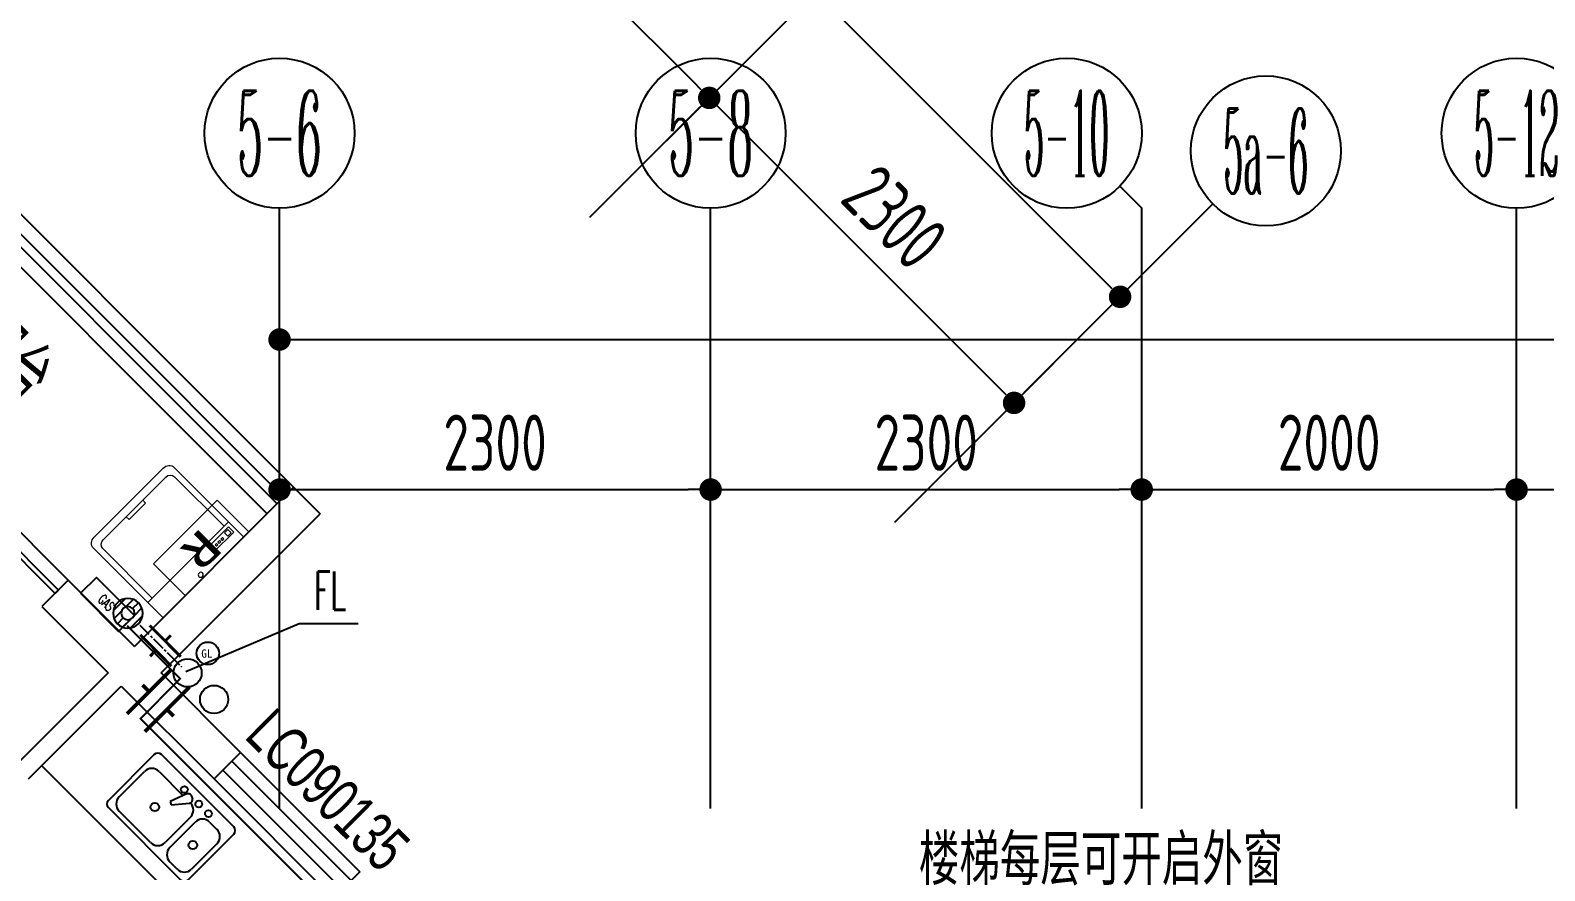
# Model space of a CAD drawing. Header units: millimetres. Extents: x -235126 to 312941, y -228449 to 114042.
# Drawn here: x -100426 to -92346, y -134069 to -129588 of the extents above; entities that cross this region are included whole.
import ezdxf
from ezdxf.enums import TextEntityAlignment as Align

# ---------------------------------------------------------------- set-up
doc = ezdxf.new("R2010")
doc.units = ezdxf.units.MM
doc.header["$LTSCALE"] = 800
doc.linetypes.add('BY-3落地2$0$DASH', pattern=[0.35, 0.25, -0.1])
doc.linetypes.add('CENTER2', pattern=[1.125, 0.75, -0.125, 0.125, -0.125])
doc.layers.get('DEFPOINTS').update_dxf_attribs({"color": 250})
for name, color, linetype in [('_GS-UT', 7, 'Continuous'), ('_景森-地漏', 7, 'Continuous'), ('_景森-废水立管', 4, 'Continuous'), ('_景森-雨水立管', 231, 'Continuous'), ('_水', 201, 'Continuous'), ('AXIS', 3, 'Continuous'), ('AXIS_TEXT', 7, 'Continuous'), ('FF-KITCHEN-厨房', 1, 'Continuous'), ('f景森a-房名', 61, 'Continuous'), ('k景森a-看线', 1, 'Continuous'), ('l景森a-栏杆', 54, 'Continuous'), ('m景森a-门窗', 2, 'Continuous'), ('m景森a-门窗编号', 51, 'Continuous'), ('PUB_TEXT', 7, 'Continuous'), ('R-燃气设备', 3, 'Continuous'), ('s景森a-索引', 123, 'Continuous'), ('VALVE_废水', 7, 'Continuous'), ('WALL', 4, 'Continuous'), ('暖通意见', 90, 'Continuous')]:
    doc.layers.add(name, color=color, linetype=linetype)
doc.layers.add('A-FLOR-CKWA', color=142, linetype='Continuous', lineweight=9)
doc.layers.add('家具', color=8, linetype='Continuous', lineweight=9)
doc.styles.add('-黑体', font='simhei.ttf', dxfattribs={"width": 0.9})
doc.styles.add('_TCH_AXIS', font='COMPLEX', dxfattribs={"width": 0.8, "bigfont": 'HZTXT'})
doc.styles.add('_TCH_DIM', font='TXT', dxfattribs={"width": 0.65, "bigfont": 'HZTXT'})
doc.styles.add('COMPLEX', font='COMPLEX')
doc.styles.add('HZTXT', font='txt-y.shx', dxfattribs={"width": 0.65, "bigfont": 'hztxt.shx'})
doc.styles.add('TSSD_REIN_T3', font='TSSDENG', dxfattribs={"width": 0.7, "bigfont": 'HZTXT'})
doc.styles.add('景森尺寸字体', font='景森细字型.SHX', dxfattribs={"width": 0.7, "bigfont": '景森汉字.shx'})
doc.styles.add('景森细字体', font='景森细字型.SHX', dxfattribs={"width": 0.85, "bigfont": '景森汉字.shx'})
doc.styles.add('样式_1', font='', dxfattribs={"height": 200})
doc.styles.get('样式_1').set_extended_font_data('STXihei')
doc.dimstyles.new('_TCH_ARCH&&100', dxfattribs={"dimtxt": 300, "dimasz": 120, "dimexe": 250, "dimexo": 0, "dimgap": 100, "dimtad": 1, "dimdec": 0, "dimzin": 0, "dimdsep": 46, "dimtxsty": 'TSSD_REIN_T3', "dimblk": 'DOT', "dimcen": 0.09, "dimclrt": 7, "dimazin": 2, "dimtfac": 1, "dimtdec": 0, "dimtix": 1, "dimtmove": 2, "dimatfit": 3, "dimtolj": 1, "dimtzin": 0, "dimarcsym": 0})

# ---------------------------------------------------------------- blocks, each defined once
blk = doc.blocks.new('景森门窗编号01')
at = {"layer": 'm景森a-门窗编号', "style": '景森尺寸字体', "width": 0.7}
blk.add_attdef('门窗编号', text='', height=2.4, dxfattribs=at).set_placement((0, 0), align=Align.MIDDLE)
blk = doc.blocks.new('dilou-xyj')
at = {"color": 7}
for p, q in [((-148, 25), (-25, 148)), ((-140, -54), (-62, 25)), ((-25, 62), (54, 140)), ((47, 47), (106, 106)), ((62, -25), (140, 54)), ((-106, -106), (-47, -47)), ((-54, -140), (25, -62)), ((25, -148), (148, -25))]:
    blk.add_line(p, q, dxfattribs=at)
at = {"color": 7, "linetype": 'Continuous'}
for radius in [150, 66.7]:
    blk.add_circle((0, 0), radius, dxfattribs=at)
blk = doc.blocks.new('TG')
at = {"linetype": 'CENTER2', "ltscale": 0.15}
blk.add_line((-186.9, 0), (186.9, 0), dxfattribs=at)
at = {"const_width": 18}
for points in [[(-141.5, 50.3), (139.1, 50.3), (-1.2, 50.3), (-1.2, 111.6)], [(-141.5, -50.3), (139.1, -50.3), (-1.2, -50.3), (-1.2, -111.6)]]:
    blk.add_lwpolyline(points, dxfattribs=at)
blk = doc.blocks.new('A$C306334A5')
at = {"layer": 'A-FLOR-CKWA', "color": 40, "linetype": 'Continuous'}
blk.add_lwpolyline([(0, -200), (0, 200), (-200, 200), (-200, -200)], close=True, dxfattribs=at)
at = {"layer": 'A-FLOR-CKWA', "color": 40, "linetype": 'Continuous', "style": '-黑体', "width": 1.5}
blk.add_text('R', height=144, rotation=90, dxfattribs=at).set_placement((-34.4, -67.4, 0))
blk = doc.blocks.new('ERGRGAERG')
at = {"color": 3}
blk.add_circle((0, 0), 50, dxfattribs=at)
at = {"layer": 'R-燃气设备', "style": '样式_1'}
blk.add_text('GL', height=37.01, rotation=359.99999, dxfattribs=at).set_placement((-29, -19.5))
blk = doc.blocks.new('ERGREG')
at = {"layer": '暖通意见'}
blk.add_lwpolyline([(0, 0), (240, 0), (240, 100), (0, 100)], close=True, dxfattribs=at)
at = {"layer": '暖通意见', "style": 'HZTXT', "width": 0.65}
blk.add_text('GAS', height=43.75, dxfattribs=at).set_placement((74.8125, 29.5))
blk = doc.blocks.new('A$C371139E7')
at = {"layer": '家具', "ltscale": 0.5}
for p, q in [((-581.9, 656.7), (-581.9, 136.2)), ((-17.3, 700.9), (-541.9, 700.9)), ((-133, 667.6), (-506, 667.6)), ((-133, 95.6), (-133, 698.1)), ((-113, 681.8), (-74.5, 681.8)), ((-113, 530.6), (-113, 681.8)), ((-105.1, 669.3), (-81.3, 669.3)), ((-105.1, 644.3), (-105.1, 669.3)), ((-81.3, 669.3), (-81.3, 644.3)), ((-74.5, 681.8), (-74.5, 530.6)), ((-17.3, 92.1), (-17.3, 700.9)), ((-538, 632.3), (-538, 160.7)), ((-81.3, 644.3), (-105.1, 644.3)), ((-96.1, 619.8), (-96.1, 607.7)), ((-85.9, 619.8), (-96.1, 619.8)), ((-96.1, 607.7), (-85.9, 607.7)), ((-96.1, 596.5), (-96.1, 584.5)), ((-85.9, 596.5), (-96.1, 596.5)), ((-96.1, 584.5), (-85.9, 584.5)), ((-96.1, 574.8), (-96.1, 562.8)), ((-85.9, 574.8), (-96.1, 574.8)), ((-85.9, 607.7), (-85.9, 619.8)), ((-85.9, 584.5), (-85.9, 596.5)), ((-85.9, 562.8), (-85.9, 574.8)), ((-74.5, 530.6), (-113, 530.6)), ((-96.1, 562.8), (-85.9, 562.8)), ((-96.1, 552.4), (-96.1, 540.3)), ((-85.9, 552.4), (-96.1, 552.4)), ((-96.1, 540.3), (-85.9, 540.3)), ((-85.9, 540.3), (-85.9, 552.4)), ((-516, 459.2), (-538, 459.2)), ((-516, 396.5), (-516, 459.2)), ((-538, 333.8), (-516, 333.8)), ((-516, 333.8), (-516, 396.5)), ((-541.9, 92.1), (-17.3, 92.1)), ((-506, 125.4), (-133, 125.4))]:
    blk.add_line(p, q, dxfattribs=at)
at = {"layer": '家具', "ltscale": 0.5, "extrusion": (0, 0, -1)}
for centre, major_axis, start_param, end_param in [((-541.9, 656.7), (0, 44.1), 4.712389, 6.283185), ((-506, 632.3), (0, 35.3), 4.712389, 6.283185), ((-541.9, 136.2), (0, 44.1), 3.141593, 4.712389), ((-506, 160.7), (0, 35.3), 3.141593, 4.712389)]:
    blk.add_ellipse(centre, major_axis=major_axis, ratio=0.90675, start_param=start_param, end_param=end_param, dxfattribs=at)
blk.add_ellipse((-37.6, 396.5), major_axis=(0, 14.1), ratio=0.90675, dxfattribs=at)
blk = doc.blocks.new('ehgwehe')
at = {"ltscale": 50}
for p, q in [((3110300.4, 797930.1), (3110300.4, 797384.2)), ((3110673.4, 797957.4), (3110327.7, 797957.4)), ((3110700.7, 797384.2), (3110700.7, 797930.1)), ((3110327.7, 797356.9), (3110673.4, 797356.9))]:
    blk.add_line(p, q, dxfattribs=at)
at = {"color": 8, "ltscale": 50}
for p, q in [((3110427.7, 797930.1), (3110618.8, 797930.1)), ((3110373.2, 797820.9), (3110373.2, 797875.5)), ((3110673.4, 797875.5), (3110673.4, 797820.9)), ((3110618.8, 797766.3), (3110427.7, 797766.3)), ((3110343.4, 797655.4), (3110350.7, 797668.1)), ((3110454.1, 797610.5), (3110378.1, 797673)), ((3110427.7, 797730), (3110618.8, 797730)), ((3110673.4, 797675.4), (3110673.4, 797438.8)), ((3110352.8, 797629.2), (3110445, 797594.7)), ((3110373.2, 797438.8), (3110373.2, 797621.6)), ((3110445, 797594.7), (3110454.1, 797610.5)), ((3110618.8, 797384.2), (3110427.7, 797384.2))]:
    blk.add_line(p, q, dxfattribs=at)
for centre, radius in [((3110523.3, 797843.7), 22.7), ((3110345.9, 797784.5), 18.2), ((3110345.9, 797711.8), 18.2), ((3110345.9, 797602.6), 18.2), ((3110523.3, 797557.1), 22.7)]:
    blk.add_circle(centre, radius, dxfattribs=at)
at = {"ltscale": 50}
for centre, start, end in [((3110327.7, 797930.1), 90, 180), ((3110673.4, 797930.1), 0, 90), ((3110327.7, 797384.2), 180, 270), ((3110673.4, 797384.2), 270, 0)]:
    blk.add_arc(centre, 27.3, start, end, dxfattribs=at)
at = {"color": 8, "ltscale": 50}
for centre, radius, start, end in [((3110427.7, 797875.5), 54.6, 90, 180), ((3110618.8, 797875.5), 54.6, 0, 90), ((3110427.7, 797820.9), 54.6, 180, 270), ((3110618.8, 797820.9), 54.6, 270, 0), ((3110359.2, 797646.3), 18.2, 150, 249.46232), ((3110366.5, 797659), 18.2, 50.53768, 150), ((3110427.7, 797675.4), 54.6, 90, 180), ((3110618.8, 797675.4), 54.6, 0, 90), ((3110427.7, 797438.8), 54.6, 180, 270), ((3110618.8, 797438.8), 54.6, 270, 0)]:
    blk.add_arc(centre, radius, start, end, dxfattribs=at)
blk = doc.blocks.new('$VALVE$00000553')
at = {"const_width": 30}
for points in [[(0, 100), (0, 175)], [(0, 100), (-250, 100), (-250, 100)], [(0, 100), (250, 100), (250, 100)], [(-250, -100), (-250, -100), (0, -100)], [(250, -100), (250, -100), (0, -100)], [(0, -175), (0, -100)]]:
    blk.add_lwpolyline(points, dxfattribs=at)
blk = doc.blocks.new('$DorLib2D$00000131')
at = {"color": 0, "linetype": 'Continuous'}
for p, q in [((0.15, 0.125), (0.2319, 0.1973)), ((0.2319, 0.1973), (0.2319, 0.125)), ((-0.5, 0.125), (-0.5, 0)), ((0.0192, 0.125), (-0.5, 0.125)), ((0.0192, 0), (0.0192, 0.125)), ((0.35, 0.125), (0.15, 0.125)), ((-0.5, 0), (0.0192, 0)), ((-0.024, 0), (0.5, 0)), ((-0.024, -0.125), (-0.024, 0)), ((0.5, 0), (0.5, -0.125)), ((-0.35, -0.125), (-0.15, -0.125)), ((-0.2319, -0.1973), (-0.2319, -0.125)), ((-0.15, -0.125), (-0.2319, -0.1973)), ((0.5, -0.125), (-0.024, -0.125))]:
    blk.add_line(p, q, dxfattribs=at)
blk = doc.blocks.new('$TCHSYS$WIN2D')
for p, q in [((-0.5, 0.5), (0.5, 0.5)), ((-0.5, 0.5), (-0.5, -0.5)), ((0.5, 0.5), (0.5, -0.5)), ((0.5, 0.1667), (-0.5, 0.1667)), ((0.5, -0.1667), (-0.5, -0.1667)), ((-0.5, -0.5), (0.5, -0.5))]:
    blk.add_line(p, q)
blk = doc.blocks.new('_AXISO')
blk.add_circle((0, 0), 0.5)
at = {"layer": 'AXIS_TEXT', "style": 'COMPLEX', "width": 1.041667}
blk.add_attdef('A', text='', height=0.56, dxfattribs=at).set_placement((-0.25, -0.28), (0.25, -0.28), align=Align.FIT)
blk = doc.blocks.new('_Dot')
at = {"color": 0, "linetype": 'ByBlock', "lineweight": -2}
blk.add_line((-0.5, 0), (-1, 0), dxfattribs=at)
at = {"color": 0, "linetype": 'ByBlock', "const_width": 0.5}
blk.add_lwpolyline([(-0.25, 0, 1), (0.25, 0, 1)], format="xyb", close=True, dxfattribs=at)
blk = doc.blocks.new('*D281')
at = {"layer": 'AXIS', "color": 0, "lineweight": -2, "transparency": 16777216}
for p, q in [((-99096.5, -133736.6), (-99096.5, -130986.6)), ((-79596.5, -133736.6), (-79596.5, -130986.6)), ((-98976.5, -131236.6), (-79716.5, -131236.6))]:
    blk.add_line(p, q, dxfattribs=at)
at = {"layer": 'DEFPOINTS', "color": 0, "transparency": 16777216}
for p in [(-79596.5, -131236.6), (-99096.5, -133736.6), (-79596.5, -133736.6)]:
    blk.add_point(p, dxfattribs=at)
at = {"layer": 'AXIS', "color": 0, "lineweight": -2, "transparency": 16777216, "xscale": 120, "yscale": 120, "zscale": 120, "rotation": 180}
blk.add_blockref('_Dot', (-99096.5, -131236.6), dxfattribs=at)
at = {"layer": 'AXIS', "color": 0, "lineweight": -2, "transparency": 16777216, "xscale": 120, "yscale": 120, "zscale": 120}
blk.add_blockref('_Dot', (-79596.5, -131236.6), dxfattribs=at)
at = {"layer": 'AXIS', "color": 7, "transparency": 16777216, "insert": (-89346.5, -130986.6), "char_height": 300, "attachment_point": 5, "style": 'TSSD_REIN_T3'}
blk.add_mtext('\\A1;19500', dxfattribs=at)
blk = doc.blocks.new('*D282')
at = {"layer": 'AXIS', "color": 0, "lineweight": -2, "transparency": 16777216}
for p, q in [((-99096.5, -133736.6), (-99096.5, -131786.6)), ((-96796.5, -133736.6), (-96796.5, -131786.6)), ((-98976.5, -132036.6), (-96916.5, -132036.6))]:
    blk.add_line(p, q, dxfattribs=at)
at = {"layer": 'DEFPOINTS', "color": 0, "transparency": 16777216}
for p in [(-96796.5, -132036.6), (-99096.5, -133736.6), (-96796.5, -133736.6)]:
    blk.add_point(p, dxfattribs=at)
at = {"layer": 'AXIS', "color": 0, "lineweight": -2, "transparency": 16777216, "xscale": 120, "yscale": 120, "zscale": 120, "rotation": 180}
blk.add_blockref('_Dot', (-99096.5, -132036.6), dxfattribs=at)
at = {"layer": 'AXIS', "color": 0, "lineweight": -2, "transparency": 16777216, "xscale": 120, "yscale": 120, "zscale": 120}
blk.add_blockref('_Dot', (-96796.5, -132036.6), dxfattribs=at)
at = {"layer": 'AXIS', "color": 7, "transparency": 16777216, "insert": (-97946.5, -131786.6), "char_height": 300, "attachment_point": 5, "style": 'TSSD_REIN_T3'}
blk.add_mtext('\\A1;2300', dxfattribs=at)
blk = doc.blocks.new('*D283')
at = {"layer": 'AXIS', "color": 0, "lineweight": -2, "transparency": 16777216}
for p, q in [((-96796.5, -133736.6), (-96796.5, -131786.6)), ((-94496.5, -133736.6), (-94496.5, -131786.6)), ((-96676.5, -132036.6), (-94616.5, -132036.6))]:
    blk.add_line(p, q, dxfattribs=at)
at = {"layer": 'DEFPOINTS', "color": 0, "transparency": 16777216}
for p in [(-94496.5, -132036.6), (-96796.5, -133736.6), (-94496.5, -133736.6)]:
    blk.add_point(p, dxfattribs=at)
at = {"layer": 'AXIS', "color": 0, "lineweight": -2, "transparency": 16777216, "xscale": 120, "yscale": 120, "zscale": 120, "rotation": 180}
blk.add_blockref('_Dot', (-96796.5, -132036.6), dxfattribs=at)
at = {"layer": 'AXIS', "color": 0, "lineweight": -2, "transparency": 16777216, "xscale": 120, "yscale": 120, "zscale": 120}
blk.add_blockref('_Dot', (-94496.5, -132036.6), dxfattribs=at)
at = {"layer": 'AXIS', "color": 7, "transparency": 16777216, "insert": (-95646.5, -131786.6), "char_height": 300, "attachment_point": 5, "style": 'TSSD_REIN_T3'}
blk.add_mtext('\\A1;2300', dxfattribs=at)
blk = doc.blocks.new('*D284')
at = {"layer": 'AXIS', "color": 0, "lineweight": -2, "transparency": 16777216}
for p, q in [((-94496.5, -133736.6), (-94496.5, -131786.6)), ((-92496.5, -133736.6), (-92496.5, -131786.6)), ((-94376.5, -132036.6), (-92616.5, -132036.6))]:
    blk.add_line(p, q, dxfattribs=at)
at = {"layer": 'DEFPOINTS', "color": 0, "transparency": 16777216}
for p in [(-92496.5, -132036.6), (-94496.5, -133736.6), (-92496.5, -133736.6)]:
    blk.add_point(p, dxfattribs=at)
at = {"layer": 'AXIS', "color": 0, "lineweight": -2, "transparency": 16777216, "xscale": 120, "yscale": 120, "zscale": 120, "rotation": 180}
blk.add_blockref('_Dot', (-94496.5, -132036.6), dxfattribs=at)
at = {"layer": 'AXIS', "color": 0, "lineweight": -2, "transparency": 16777216, "xscale": 120, "yscale": 120, "zscale": 120}
blk.add_blockref('_Dot', (-92496.5, -132036.6), dxfattribs=at)
at = {"layer": 'AXIS', "color": 7, "transparency": 16777216, "insert": (-93496.5, -131786.6), "char_height": 300, "attachment_point": 5, "style": 'TSSD_REIN_T3'}
blk.add_mtext('\\A1;2000', dxfattribs=at)
blk = doc.blocks.new('*D285')
at = {"layer": 'AXIS', "color": 0, "lineweight": -2, "transparency": 16777216}
for p, q in [((-92496.5, -133736.6), (-92496.5, -131786.6)), ((-90096.5, -133736.6), (-90096.5, -131786.6)), ((-92376.5, -132036.6), (-90216.5, -132036.6))]:
    blk.add_line(p, q, dxfattribs=at)
at = {"layer": 'DEFPOINTS', "color": 0, "transparency": 16777216}
for p in [(-90096.5, -132036.6), (-92496.5, -133736.6), (-90096.5, -133736.6)]:
    blk.add_point(p, dxfattribs=at)
at = {"layer": 'AXIS', "color": 0, "lineweight": -2, "transparency": 16777216, "xscale": 120, "yscale": 120, "zscale": 120, "rotation": 180}
blk.add_blockref('_Dot', (-92496.5, -132036.6), dxfattribs=at)
at = {"layer": 'AXIS', "color": 0, "lineweight": -2, "transparency": 16777216, "xscale": 120, "yscale": 120, "zscale": 120}
blk.add_blockref('_Dot', (-90096.5, -132036.6), dxfattribs=at)
at = {"layer": 'AXIS', "color": 7, "transparency": 16777216, "insert": (-91296.5, -131786.6), "char_height": 300, "attachment_point": 5, "style": 'TSSD_REIN_T3'}
blk.add_mtext('\\A1;2400', dxfattribs=at)
blk = doc.blocks.new('*D296')
at = {"layer": 'AXIS', "color": 0, "lineweight": -2, "transparency": 16777216}
for p, q in [((-105006.4, -123018.4), (-103627.5, -121639.5)), ((-103719.4, -121901.2), (-94696.7, -130923.9)), ((-95814, -132210.8), (-94435.1, -130831.9))]:
    blk.add_line(p, q, dxfattribs=at)
at = {"layer": 'DEFPOINTS', "color": 0, "transparency": 16777216}
for p in [(-105006.4, -123018.4), (-94611.9, -131008.7), (-95814, -132210.8)]:
    blk.add_point(p, dxfattribs=at)
at = {"layer": 'AXIS', "color": 0, "lineweight": -2, "transparency": 16777216, "xscale": 120, "yscale": 120, "zscale": 120}
for p, rotation in [((-103804.3, -121816.3), 134.9999804356227), ((-94611.9, -131008.7), 314.9999804356227)]:
    blk.add_blockref('_Dot', p, dxfattribs=dict(at, rotation=rotation))
at = {"layer": 'AXIS', "color": 7, "transparency": 16777216, "insert": (-99031.3, -126235.7), "char_height": 300, "attachment_point": 5, "rotation": 314.99998, "style": 'TSSD_REIN_T3'}
blk.add_mtext('\\A1;13000', dxfattribs=at)
blk = doc.blocks.new('*D299')
at = {"layer": 'AXIS', "color": 0, "lineweight": -2, "transparency": 16777216}
for p, q in [((-99490.9, -128533.8), (-98677.8, -127720.7)), ((-98769.7, -127982.3), (-96888.8, -129863.2)), ((-97440.3, -130584.4), (-96627.1, -129771.3))]:
    blk.add_line(p, q, dxfattribs=at)
at = {"layer": 'DEFPOINTS', "color": 0, "transparency": 16777216}
for p in [(-99490.9, -128533.8), (-96803.9, -129948), (-97440.3, -130584.4)]:
    blk.add_point(p, dxfattribs=at)
at = {"layer": 'AXIS', "color": 0, "lineweight": -2, "transparency": 16777216, "xscale": 120, "yscale": 120, "zscale": 120}
for p, rotation in [((-98854.5, -127897.4), 134.9999804356231), ((-96803.9, -129948), 314.9999804356231)]:
    blk.add_blockref('_Dot', p, dxfattribs=dict(at, rotation=rotation))
at = {"layer": 'AXIS', "color": 7, "transparency": 16777216, "insert": (-97652.4, -128746), "char_height": 300, "attachment_point": 5, "rotation": 314.99998, "style": 'TSSD_REIN_T3'}
blk.add_mtext('\\A1;2900', dxfattribs=at)
blk = doc.blocks.new('*D300')
at = {"layer": 'AXIS', "color": 0, "lineweight": -2, "transparency": 16777216}
for p, q in [((-97440.3, -130584.4), (-96627.1, -129771.3)), ((-96719.1, -130032.9), (-95262.4, -131489.5)), ((-95814, -132210.8), (-95000.8, -131397.6))]:
    blk.add_line(p, q, dxfattribs=at)
at = {"layer": 'DEFPOINTS', "color": 0, "transparency": 16777216}
for p in [(-97440.3, -130584.4), (-95177.6, -131574.4), (-95814, -132210.8)]:
    blk.add_point(p, dxfattribs=at)
at = {"layer": 'AXIS', "color": 0, "lineweight": -2, "transparency": 16777216, "xscale": 120, "yscale": 120, "zscale": 120}
for p, rotation in [((-96803.9, -129948), 134.999980435622), ((-95177.6, -131574.4), 314.9999804356221)]:
    blk.add_blockref('_Dot', p, dxfattribs=dict(at, rotation=rotation))
at = {"layer": 'AXIS', "color": 7, "transparency": 16777216, "insert": (-95814, -130584.4), "char_height": 300, "attachment_point": 5, "rotation": 314.99998, "style": 'TSSD_REIN_T3'}
blk.add_mtext('\\A1;2300', dxfattribs=at)

msp = doc.modelspace()

# ---------------------------------------------------------------- linework, layer by layer
at = {"layer": '_景森-废水立管'}
msp.add_circle((-99587.3, -133014.2), 75, dxfattribs=at)
at = {"layer": '_景森-雨水立管'}
msp.add_circle((-99445.9, -133155.7), 75, dxfattribs=at)
at = {"layer": 'AXIS'}
for p, q in [((-97440.3, -130584.4), (-95743.3, -128887.4)), ((-94613.6, -130419.4), (-94496.5, -130536.6)), ((-99096.5, -133736.6), (-99096.5, -130536.6)), ((-96796.5, -133736.6), (-96796.5, -130536.6)), ((-95814, -132210.8), (-94116.9, -130513.7)), ((-94496.5, -133736.6), (-94496.5, -130536.6)), ((-92496.5, -133736.6), (-92496.5, -130536.6))]:
    msp.add_line(p, q, dxfattribs=at)
at = {"layer": 'FF-KITCHEN-厨房'}
msp.add_lwpolyline([(-100365.1, -133509.2), (-99233.5, -134640.8), (-100169.6, -135576.9), (-100594.1, -135152.4), (-101053.7, -135612.1)], dxfattribs=at)
at = {"layer": 'k景森a-看线'}
for points in [[(-101920.7, -130822.2), (-101072.2, -129973.7), (-99021.6, -132024.3)], [(-101779.3, -130963.6), (-101072.2, -130256.5), (-99163, -132165.7)]]:
    msp.add_lwpolyline(points, dxfattribs=at)
at = {"layer": 'k景森a-看线', "linetype": 'BY-3落地2$0$DASH', "const_width": 10}
msp.add_lwpolyline([(-99909.4, -132762.8), (-99627.1, -133045.1), (-99838.3, -133258.1), (-98760, -134336.5), (-99142.8, -134719.4)], dxfattribs=at)
at = {"layer": 'l景森a-栏杆'}
for points in [[(-101867.7, -130875.2), (-101072.2, -130079.7), (-99074.6, -132077.3)], [(-101832.3, -130910.6), (-101072.2, -130150.5), (-99110, -132112.7)]]:
    msp.add_lwpolyline(points, dxfattribs=at)
at = {"layer": 'm景森a-门窗'}
msp.add_line((-101496.5, -131246.5), (-100223.7, -132519.3), dxfattribs=at)
at = {"layer": 's景森a-索引'}
for p, q in [((-99597, -133006), (-98992.6, -132749.9)), ((-98992.6, -132749.9), (-98676.3, -132749.9))]:
    msp.add_line(p, q, dxfattribs=at)
at = {"layer": 'WALL'}
for p, q in [((-99870.1, -132872.8), (-99021.6, -132024.3)), ((-99021.6, -132024.3), (-98880.2, -132165.7)), ((-99728.7, -133014.2), (-98880.2, -132165.7)), ((-100223.7, -132519.3), (-100365.1, -132660.7)), ((-99870.1, -132872.8), (-100223.7, -132519.3)), ((-100365.1, -132660.7), (-100011.5, -133014.2)), ((-100011.5, -133014.2), (-100506.5, -133509.2)), ((-99304.4, -133438.5), (-99728.7, -133014.2)), ((-100435.8, -133579.9), (-99940.8, -133084.9)), ((-99940.8, -133084.9), (-99445.9, -133579.9)), ((-99445.9, -133579.9), (-99304.4, -133438.5))]:
    msp.add_line(p, q, dxfattribs=at)

# ---------------------------------------------------------------- block references
at = {"layer": '_GS-UT', "xscale": 0.84, "yscale": 0.7000000000000001, "zscale": 0.7000000000000001, "rotation": 314.9957130286555}
msp.add_blockref('TG', (-99731, -132870.5), dxfattribs=at)
at = {"layer": '_景森-地漏', "xscale": -0.5279999999329852, "yscale": 0.5279999999329852, "zscale": 0.5279999999329852, "rotation": 90.00002242318035}
msp.add_blockref('dilou-xyj', (-99905.5, -132696), dxfattribs=at)
at = {"layer": '_水', "xscale": 1.2, "yscale": 1.2, "zscale": 1.2, "rotation": 135.0000008217168}
msp.add_blockref('A$C306334A5', (-99599.5, -132262.8), dxfattribs=at)
at = {"layer": 'AXIS'}
ref = msp.add_blockref('_AXISO', (-99096.5, -130136.6), dxfattribs=dict(at, xscale=800, yscale=800, zscale=800))
ref.add_attrib('A', '5-6', dxfattribs={"layer": 'AXIS_TEXT', "height": 452.55, "rotation": 360, "style": '_TCH_AXIS', "width": 0.35}).set_placement((-99322.7, -130362.8), (-98870.2, -130362.8), align=Align.FIT)
ref = msp.add_blockref('_AXISO', (-96796.5, -130136.6), dxfattribs=dict(at, xscale=800, yscale=800, zscale=800))
ref.add_attrib('A', '5-8', dxfattribs={"layer": 'AXIS_TEXT', "height": 452.55, "rotation": 360, "style": '_TCH_AXIS', "width": 0.35}).set_placement((-97022.7, -130362.8), (-96570.2, -130362.8), align=Align.FIT)
ref = msp.add_blockref('_AXISO', (-94896.5, -130136.6), dxfattribs=dict(at, xscale=800, yscale=800, zscale=800))
ref.add_attrib('A', '5-10', dxfattribs={"layer": 'AXIS_TEXT', "height": 452.55, "rotation": 360, "style": '_TCH_AXIS', "width": 0.28}).set_placement((-95122.7, -130362.8), (-94670.2, -130362.8), align=Align.FIT)
ref = msp.add_blockref('_AXISO', (-92496.5, -130136.6), dxfattribs=dict(at, xscale=800, yscale=800, zscale=800))
ref.add_attrib('A', '5-12', dxfattribs={"layer": 'AXIS_TEXT', "height": 452.55, "style": '_TCH_AXIS', "width": 0.28}).set_placement((-92722.7, -130362.8), (-92270.2, -130362.8), align=Align.FIT)
ref = msp.add_blockref('_AXISO', (-93834.1, -130230.9), dxfattribs=dict(at, xscale=800, yscale=800, zscale=800))
ref.add_attrib('A', '5a-6', dxfattribs={"layer": 'AXIS_TEXT', "height": 452.55, "style": '_TCH_AXIS', "width": 0.2625}).set_placement((-94060.3, -130457.2), (-93607.8, -130457.2), align=Align.FIT)
at = {"layer": 'FF-KITCHEN-厨房', "rotation": 225.0000008042612}
msp.add_blockref('ehgwehe', (1535751.9, 2629700.8), dxfattribs=at)
at = {"layer": 'm景森a-门窗', "yscale": 200, "zscale": 200}
for name, p, xscale, rotation in [('$DorLib2D$00000131', (-100930.8, -131953.6), -1800, 315.0000008216356), ('$TCHSYS$WIN2D', (-99056.9, -133827.4), 900.0000000000001, 315.0000008216165)]:
    msp.add_blockref(name, p, dxfattribs=dict(at, xscale=xscale, rotation=rotation))
at = {"layer": 'm景森a-门窗编号', "ltscale": 2}
ref = msp.add_blockref('景森门窗编号01', (-98838, -133637.6), dxfattribs=dict(at, xscale=-100, yscale=100, zscale=100, rotation=315.3111959956333))
ref.add_attrib('门窗编号', 'LC090135', dxfattribs={"height": 240, "rotation": 315.3112, "style": '景森尺寸字体', "width": 0.7}).set_placement((-98838, -133637.6), align=Align.MIDDLE)
at = {"layer": 'R-燃气设备', "xscale": 1.2, "yscale": 1.2, "zscale": 1.2}
msp.add_blockref('ERGRGAERG', (-99479.4, -132909.8), dxfattribs=at)
at = {"layer": 'VALVE_废水', "xscale": 0.672, "yscale": 0.672, "zscale": 0.672, "rotation": 45.00000082163813}
msp.add_blockref('$VALVE$00000553', (-99744.6, -133161.2), dxfattribs=at)
at = {"layer": '家具', "rotation": 315.0000008217189}
msp.add_blockref('A$C371139E7', (-99770.7, -132797.8), dxfattribs=at)
at = {"layer": '暖通意见', "extrusion": (1.13914e-06, -4.71846e-07, 1), "xscale": 1.200000000000001, "yscale": 1.200000000000001, "zscale": 1.200000000000001, "rotation": 315.0000008221365}
msp.add_blockref('ERGREG', (-100158.6, -132589.6, 0.1), dxfattribs=at)

# ---------------------------------------------------------------- texts
at = {"layer": 'f景森a-房名', "style": '景森细字体', "width": 0.7}
msp.add_text('阳台', height=350, rotation=315, dxfattribs=at).set_placement((-100838.6, -131305.2))
at = {"layer": 'PUB_TEXT', "style": '_TCH_DIM'}
for s, height, width, p in [('FL', 204, 0.564706, (-98912.9, -132677.9)), ('楼梯每层可开启外窗', 270.07, 0.8, (-95685.6, -134145.6))]:
    msp.add_text(s, height=height, dxfattribs=dict(at, width=width)).set_placement(p)

# ---------------------------------------------------------------- dimensions: what is measured, and where the dimension line sits
at = {"layer": 'AXIS'}
for p1, p2, distance, picture, middle in [((-105006.4, -123018.4), (-95814, -132210.8), 1700, '*D296', (-99031.3, -126235.7)), ((-99490.9, -128533.8), (-97440.3, -130584.4), 900, '*D299', (-97652.4, -128746)), ((-97440.3, -130584.4), (-95814, -132210.8), 900, '*D300', (-95814, -130584.4)), ((-99096.5, -133736.6), (-79596.5, -133736.6), 2500, '*D281', (-89346.5, -130986.6)), ((-99096.5, -133736.6), (-96796.5, -133736.6), 1700, '*D282', (-97946.5, -131786.6)), ((-96796.5, -133736.6), (-94496.5, -133736.6), 1700, '*D283', (-95646.5, -131786.6)), ((-94496.5, -133736.6), (-92496.5, -133736.6), 1700, '*D284', (-93496.5, -131786.6)), ((-92496.5, -133736.6), (-90096.5, -133736.6), 1700, '*D285', (-91296.5, -131786.6))]:
    dim = msp.add_aligned_dim(p1=p1, p2=p2, distance=distance, dimstyle='_TCH_ARCH&&100', dxfattribs=at)
    dim.commit()
    dim.dimension.update_dxf_attribs({"geometry": picture, "text_midpoint": middle})

doc.saveas('drawing.dxf')
